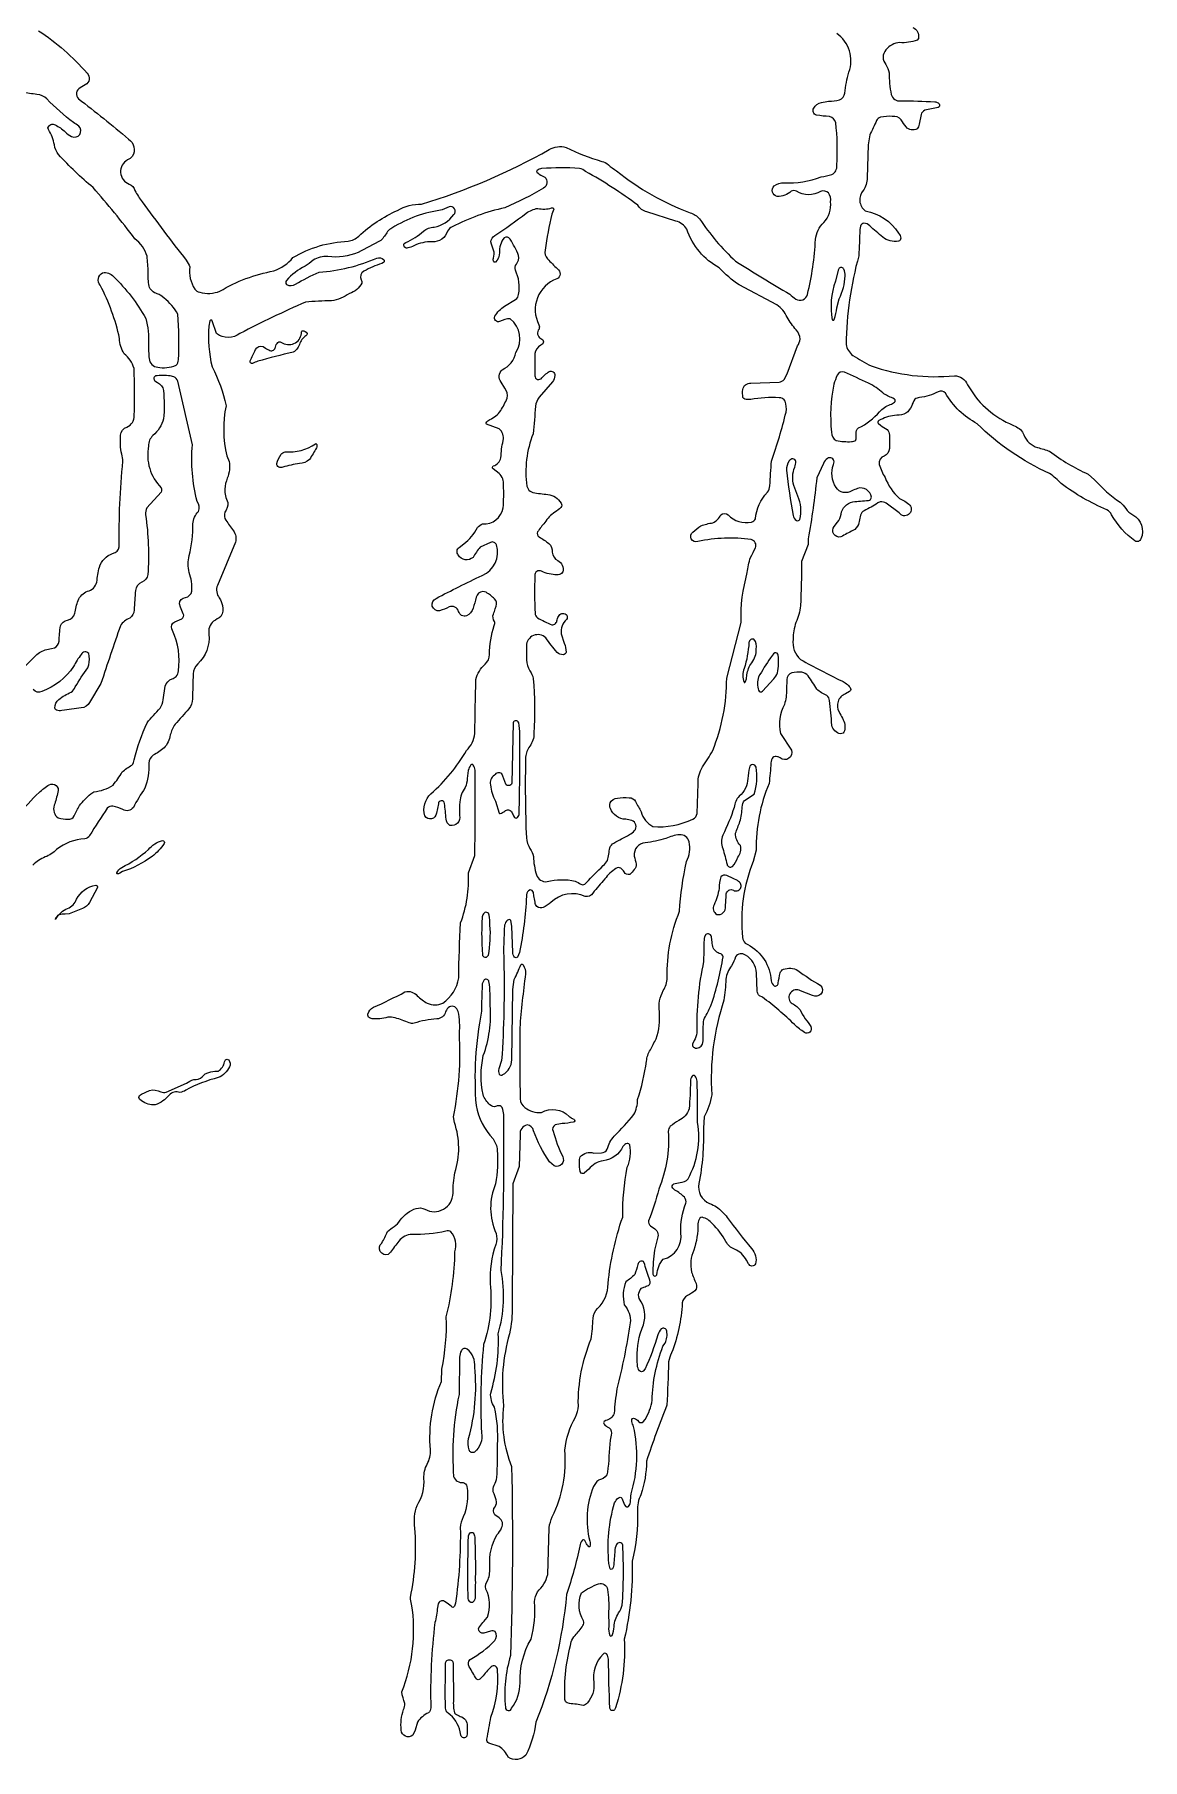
# Model space of a CAD drawing. Header units: metres. Extents: x 3.24 to 8.76, y 2.93 to 9.07.
# Drawn here: x 6.891 to 8.761, y 2.952 to 5.863 of the extents above; entities that cross this region are included whole.
import ezdxf

# ---------------------------------------------------------------- set-up
doc = ezdxf.new("R2010")
doc.units = ezdxf.units.M

msp = doc.modelspace()

# ---------------------------------------------------------------- linework, layer by layer
at = {"layer": 'Layer 1', "color": 0}
for points in [[(8.37321, 5.87517, -0.3874), (8.38273, 5.85672), (8.38065, 5.85377, -0.1103), (8.35128, 5.84953, 0.2253), (8.32809, 5.83712, 0.3904), (8.32797, 5.81267, -0.0898), (8.33331, 5.79868, 0.0453), (8.33691, 5.76215, 0.3883), (8.35296, 5.7513, -0.0102), (8.41031, 5.74975, -0.1827), (8.41764, 5.74626, -0.5713), (8.41602, 5.7403, -0.022), (8.40468, 5.73778, 0.0471), (8.39377, 5.73538, 0.206), (8.38719, 5.7281), (8.38391, 5.71164, -0.1472), (8.38062, 5.70411, -0.3491), (8.36215, 5.70719, -0.0211), (8.35383, 5.71894, 0.2656), (8.33877, 5.72506, 0.0757), (8.31896, 5.72359, 0.2284), (8.31203, 5.71803, -0.014), (8.30072, 5.69371), (8.29826, 5.6768), (8.29645, 5.6215, -0.1484), (8.28966, 5.59968, 0.4436), (8.29311, 5.56569, -0.2096), (8.34943, 5.52784, -0.1415), (8.35305, 5.51933, -0.3439), (8.34915, 5.51465, -0.2182), (8.3226, 5.52122, -0.017), (8.30065, 5.54047, 0.1884), (8.29082, 5.5449, 0.3297), (8.285, 5.53979), (8.28387, 5.534, -0.0105), (8.28223, 5.48981, 0.0636), (8.26076, 5.3403, 0.2013), (8.27236, 5.32172, 0.0376), (8.30317, 5.3041, 0.1096), (8.44358, 5.28739, -0.2935), (8.46581, 5.2722, 0.1603), (8.53639, 5.20659, -0.0503), (8.55492, 5.19675, -0.1048), (8.56065, 5.1875, 0.2186), (8.584, 5.16614, -0.028), (8.6043, 5.15994, 0.059), (8.66909, 5.12145), (8.67984, 5.11165, 0.051), (8.7231, 5.07375, -0.0936), (8.73275, 5.06332, 0.1438), (8.74458, 5.0527, -0.3917), (8.75829, 5.01217, -0.4844), (8.74833, 5.00852, -0.1125), (8.70898, 5.05291, 0.1426), (8.70105, 5.06117, -0.0612), (8.62398, 5.10534, 0.041), (8.60423, 5.12248, -0.0909), (8.48215, 5.20626, -0.1416), (8.42859, 5.25812, 0.3153), (8.41618, 5.26045, -0.0993), (8.3846, 5.25047, 0.1476), (8.37671, 5.24763, 0.0555), (8.37145, 5.23665, -0.345), (8.34615, 5.22083, 0.0982), (8.31932, 5.21328), (8.31575, 5.21163, 0.4668), (8.31524, 5.20661), (8.31856, 5.20378, 0.0314), (8.33014, 5.19674, -0.1687), (8.33402, 5.18717, -0.0173), (8.33392, 5.16454, -0.2905), (8.32501, 5.15188, 0.3838), (8.31685, 5.13786, 0.0657), (8.32649, 5.11568, 0.1148), (8.35085, 5.08024, -0.101), (8.36831, 5.06899, -0.4257), (8.36632, 5.05317, -0.4257), (8.35058, 5.05577), (8.32847, 5.07221, 0.1691), (8.31843, 5.07438), (8.3146, 5.07263, -0.0287), (8.29124, 5.05967, 0.1693), (8.28511, 5.05225), (8.28144, 5.03651, -0.2065), (8.2724, 5.02625, 0.0089), (8.25197, 5.01552, -0.3252), (8.24002, 5.02012, -0.3252), (8.2407, 5.0329), (8.24642, 5.04024, 0.1646), (8.2522, 5.05371, -0.3091), (8.2721, 5.07462, -0.0152), (8.29839, 5.07682, 0.385), (8.30353, 5.08263, 0.4445), (8.28002, 5.09731, -0.031), (8.27043, 5.09335, -0.424), (8.2439, 5.09878, -0.2409), (8.23958, 5.1376), (8.24038, 5.14223, 0.5748), (8.22953, 5.14793, 0.1387), (8.22245, 5.13932), (8.21127, 5.11523, -0.0196), (8.19677, 5.01236), (8.19671, 5.00281), (8.18569, 4.97371, -0.0058), (8.18403, 4.89907, -0.065), (8.17613, 4.87082, 0.0868), (8.17136, 4.84271, 0.2574), (8.18408, 4.80848, 0.0144), (8.25361, 4.77232, -0.1086), (8.2676, 4.76121, -0.4514), (8.26671, 4.75478), (8.25972, 4.75057, 0.4631), (8.2488, 4.72016, -0.0193), (8.25465, 4.7094, -0.2048), (8.25806, 4.68797, -0.3476), (8.25144, 4.68322, -0.3314), (8.23677, 4.69779, 0.0082), (8.23302, 4.73936, 0.1976), (8.22819, 4.74764, -0.0861), (8.2113, 4.75853, 0.0292), (8.19653, 4.78103, 0.1553), (8.18633, 4.78689, 0.0657), (8.16905, 4.78601, 0.3154), (8.16097, 4.77457), (8.15997, 4.758, -0.094), (8.15672, 4.73277, 0.1752), (8.14978, 4.68382), (8.16839, 4.65573, -0.3448), (8.16417, 4.64175, -0.3448), (8.14957, 4.64249, 0.0702), (8.14499, 4.6445, 0.2708), (8.1373, 4.64341, 0.1764), (8.13385, 4.63397, -0.0248), (8.13065, 4.59945, 0.1022), (8.1089, 4.48657), (8.10411, 4.46773, 0.1256), (8.08612, 4.3394, 0.1771), (8.09042, 4.32988), (8.09478, 4.32751, -0.2666), (8.13414, 4.26628, 0.1692), (8.13921, 4.2577, 0.5237), (8.14614, 4.26232, -0.023), (8.14958, 4.27951, -0.2347), (8.1549, 4.2858, -0.2082), (8.17935, 4.28399, 0.0395), (8.21728, 4.25896, -0.404), (8.21796, 4.24368, -0.292), (8.20416, 4.24136), (8.18402, 4.24934, 0.3741), (8.16708, 4.24616, 0.3741), (8.16788, 4.22895, -0.0929), (8.18284, 4.21803, 0.0577), (8.19184, 4.20207, -0.0488), (8.20098, 4.18899, -0.3597), (8.19982, 4.1798, -0.3598), (8.19057, 4.17922, -0.0468), (8.17375, 4.19232, 0.0388), (8.11945, 4.23867), (8.11471, 4.24125, -0.2054), (8.11062, 4.24892), (8.10947, 4.2793, 0.2668), (8.09077, 4.30966, 0.4358), (8.0742, 4.30704, -0.0552), (8.0673, 4.29185, 0.1142), (8.05759, 4.2689, -0.0466), (8.05439, 4.23355, 0.0934), (8.03389, 4.07406, -0.0918), (8.02125, 4.03662), (8.02014, 4.01792, -0.0521), (8.0124, 3.92435, 0.3619), (8.03048, 3.89043, -0.0342), (8.04187, 3.88506, -0.0686), (8.06009, 3.86695, 0.0107), (8.10103, 3.8144, -0.2637), (8.10802, 3.78867, -0.2909), (8.10191, 3.78498, -0.2911), (8.09597, 3.78895), (8.09248, 3.79465, 0.186), (8.07254, 3.81347, -0.2109), (8.05806, 3.82617, 0.0854), (8.03484, 3.85657, 0.1795), (8.01772, 3.86721, 0.2944), (8.01394, 3.86552, 0.1176), (8.01069, 3.85637, -0.0838), (8.00362, 3.81186, 0.1652), (8.00005, 3.77481, 0.024), (8.0076, 3.7555, -0.2923), (8.00573, 3.74305, -0.03), (7.9933, 3.73546, 0.246), (7.98431, 3.72275, -0.0786), (7.96635, 3.63832, 0.0895), (7.96116, 3.62339, -0.01), (7.95806, 3.55015, 0.0153), (7.92384, 3.45558, -0.0792), (7.9145, 3.39914, 0.1348), (7.90872, 3.37127, -0.0715), (7.89958, 3.28694, -0.068), (7.88633, 3.15555, -0.0902), (7.87171, 3.03976), (7.86976, 3.03593, -0.2781), (7.86501, 3.03515, -0.2781), (7.8621, 3.03899, -0.0097), (7.85984, 3.12176, 0.1381), (7.85656, 3.13045, 0.4586), (7.85064, 3.13002, 0.2333), (7.83479, 3.0821, -0.2246), (7.8241, 3.04809, -0.1983), (7.8173, 3.04352, 0.0316), (7.79396, 3.04672), (7.79003, 3.04774, -0.2512), (7.78624, 3.05343, -0.0792), (7.79702, 3.1506, -0.1435), (7.80327, 3.16162, 0.0377), (7.81657, 3.17826, 0.2199), (7.81755, 3.18618, -0.2375), (7.8141, 3.23341, -0.0611), (7.84307, 3.24892, -0.4342), (7.85815, 3.23937, -0.0484), (7.86002, 3.20232), (7.86009, 3.17672, 0.1153), (7.86205, 3.16162, 0.2841), (7.8639, 3.16047, 0.2841), (7.86576, 3.16162, 0.0803), (7.8693, 3.1764, -0.1314), (7.87683, 3.19952, 0.1022), (7.88301, 3.21266, 0.0288), (7.88391, 3.31419, 0.3018), (7.879, 3.31825, 0.3017), (7.87335, 3.3153, 0.1358), (7.87022, 3.30336), (7.8687, 3.28322, -0.1336), (7.86639, 3.27411, -0.2748), (7.86448, 3.27298, -0.2742), (7.86257, 3.27411), (7.86054, 3.28329, -0.1), (7.87012, 3.3853, -0.1284), (7.87662, 3.39377, -0.449), (7.88247, 3.39303), (7.887, 3.38227), (7.8888, 3.37939, 0.378), (7.89364, 3.37943, 0.1799), (7.89673, 3.38643, 0.0172), (7.89781, 3.40033, 0.1316), (7.90215, 3.51433, -0.0851), (7.89929, 3.52242), (7.89909, 3.52623, -0.3943), (7.90201, 3.52832, -0.1748), (7.90845, 3.52498), (7.91104, 3.52191, 0.3386), (7.91846, 3.52223), (7.9218, 3.52622, 0.0909), (7.93352, 3.55854, -0.0901), (7.95173, 3.64952), (7.95518, 3.65507, 0.1797), (7.95802, 3.67515, 0.5579), (7.94891, 3.67882, 0.1037), (7.94281, 3.6687, -0.0416), (7.92141, 3.61144), (7.91843, 3.60777, -0.3905), (7.91207, 3.60805, -0.1685), (7.9087, 3.6175, -0.0965), (7.91345, 3.67086), (7.91641, 3.68021, 0.2438), (7.91505, 3.72472, -0.4119), (7.91541, 3.74747), (7.91958, 3.74907, -0.0333), (7.92706, 3.75226, 0.3828), (7.92973, 3.761, -0.0287), (7.92084, 3.78763), (7.91874, 3.79249, 0.5227), (7.90939, 3.78757, -0.0387), (7.90398, 3.77047, -0.052), (7.88916, 3.75851, 0.1558), (7.88641, 3.71928, -0.2063), (7.89661, 3.68918, -0.0231), (7.87381, 3.5777, 0.0125), (7.86921, 3.53642, -0.2843), (7.85523, 3.52437), (7.85233, 3.5228, 0.4076), (7.85242, 3.51793, 0.0986), (7.85761, 3.51392, -0.3281), (7.86476, 3.50272, -0.028), (7.86234, 3.49128, -0.0112), (7.85825, 3.4371, -0.2878), (7.8465, 3.42499, 0.0655), (7.84001, 3.42155), (7.83432, 3.4129, 0.1598), (7.82811, 3.32093, -0.1593), (7.82826, 3.31179, -0.5471), (7.82664, 3.31141, -0.0829), (7.82159, 3.31827), (7.82004, 3.32177, 0.4823), (7.81518, 3.32193, 0.1515), (7.81125, 3.31239, -0.0317), (7.78885, 3.23097, -0.0729), (7.73729, 3.01523, -0.0846), (7.72029, 2.95951, -0.3603), (7.69046, 2.95614, 0.1252), (7.67529, 2.97444), (7.65792, 2.97973, -0.2639), (7.65427, 2.98657, 0.019), (7.66116, 3.02398, 0.116), (7.67233, 3.1027, 0.3202), (7.66918, 3.10953, 0.3203), (7.6617, 3.10877, 0.0175), (7.6462, 3.09131), (7.64284, 3.08801, -0.3787), (7.63699, 3.0882, -0.0158), (7.62482, 3.10887, -0.3589), (7.62602, 3.121, 0.077), (7.66777, 3.15292, 0.3249), (7.6687, 3.16803, 0.2725), (7.66086, 3.1688), (7.6494, 3.16575, -0.2744), (7.64251, 3.16752, -0.2745), (7.64078, 3.17442), (7.64403, 3.17891, 0.0335), (7.65143, 3.18821), (7.65555, 3.19262, 0.2061), (7.65294, 3.23978, -0.2384), (7.65644, 3.25582, 0.1055), (7.65955, 3.27816, -0.1609), (7.67214, 3.3317, 0.0435), (7.67944, 3.34304, 0.3838), (7.67527, 3.36002), (7.66803, 3.36532, -0.3996), (7.66823, 3.37893, 0.2198), (7.67041, 3.39028, 0.0338), (7.66533, 3.40382, -0.1988), (7.66705, 3.41535, 0.0937), (7.67139, 3.42828, 0.018), (7.67242, 3.48357, 0.0735), (7.66725, 3.54703, -0.1655), (7.66097, 3.57059, 0.0856), (7.67364, 3.67082, 0.1216), (7.67856, 3.77736, 0.0167), (7.6829, 4.02653, 0.0717), (7.68164, 4.04924, 0.2645), (7.67714, 4.05511, 0.1814), (7.67051, 4.05465, -0.3306), (7.65974, 4.05707, -0.1279), (7.6481, 4.07438, -0.1087), (7.6485, 4.14009, 0.109), (7.65998, 4.22413, 0.0548), (7.65794, 4.26501, 0.5567), (7.64995, 4.26805, 0.1647), (7.64648, 4.25883, 0.0073), (7.64544, 4.21482, 0.0675), (7.63616, 4.05571, 0.1356), (7.66493, 3.99976, -0.1283), (7.67191, 3.98053, -0.0542), (7.66932, 3.924, 0.2104), (7.67004, 3.84005, -0.1476), (7.66946, 3.82132, 0.0989), (7.66005, 3.75544, -0.1062), (7.649, 3.6526, 0.0364), (7.64535, 3.5035, -0.2683), (7.63379, 3.471, -0.5004), (7.62448, 3.47468, -0.0995), (7.62365, 3.49389, 0.0926), (7.63406, 3.61425, 0.2543), (7.62127, 3.6447, 0.44), (7.61142, 3.64242, 0.1285), (7.60855, 3.63133), (7.60747, 3.56801, 0.071), (7.59834, 3.43, 0.3914), (7.61475, 3.41997, -0.2527), (7.62082, 3.41293, -0.1407), (7.61472, 3.36169, 0.0972), (7.60966, 3.34331, -0.039), (7.60156, 3.21587, -0.1334), (7.59872, 3.20965, -0.4098), (7.59618, 3.2094, 0.0346), (7.58774, 3.21612), (7.58295, 3.21918, 0.4946), (7.57234, 3.21481), (7.57109, 3.20901, -0.0535), (7.56687, 3.18332, 0.037), (7.55985, 3.0394, -0.1621), (7.55589, 3.03109, 0.1327), (7.53735, 3.01536), (7.5335, 3.00207), (7.52933, 2.99355, -0.2909), (7.51701, 2.99158, -0.2909), (7.51, 3.0019, -0.1106), (7.51366, 3.03649, 0.1317), (7.51588, 3.0469, -0.0396), (7.51079, 3.06626, 0.1352), (7.52753, 3.21432, -0.0853), (7.52545, 3.22568, 0.0702), (7.53306, 3.34273, -0.1242), (7.53678, 3.38116, 0.1643), (7.54836, 3.42675, -0.1337), (7.55372, 3.45078, 0.1347), (7.55925, 3.47471, -0.122), (7.57765, 3.59033), (7.57844, 3.61085, 0.0613), (7.58595, 3.69913, 0.0564), (7.60069, 3.80917, 0.2497), (7.59393, 3.84292, 0.2662), (7.58529, 3.84377, -0.0639), (7.52818, 3.83818, 0.2343), (7.50596, 3.82704, 0.0183), (7.49205, 3.80817), (7.48793, 3.80448, -0.3563), (7.47464, 3.80972, -0.3562), (7.4771, 3.82379, 0.0298), (7.48704, 3.84307, -0.0684), (7.49784, 3.85155, 0.0975), (7.5084, 3.8622, -0.1626), (7.53523, 3.88221, -0.1856), (7.54974, 3.88103, 0.5744), (7.59737, 3.90799, -0.0383), (7.60028, 3.94249, 0.1654), (7.59972, 4.02717), (7.59795, 4.03677, 0.0674), (7.60806, 4.17707, 0.0723), (7.60616, 4.21464), (7.60367, 4.21905, 0.5328), (7.58769, 4.21908, 0.0568), (7.58488, 4.21399, -0.3093), (7.57005, 4.20195, 0.0634), (7.5316, 4.19482, -0.1484), (7.52327, 4.19523, 0.0551), (7.49952, 4.20363, 0.1478), (7.48727, 4.20482, -0.1035), (7.46063, 4.20236), (7.4563, 4.20375, -0.3245), (7.45365, 4.21019, -0.2013), (7.46298, 4.22157, 0.0171), (7.51626, 4.24746, -0.3133), (7.53705, 4.24073, 0.0497), (7.55391, 4.22854, 0.2066), (7.58006, 4.22852, 0.2052), (7.60694, 4.27125, -0.0107), (7.61012, 4.36409, 0.1056), (7.62341, 4.44871), (7.63405, 4.4778, 0.0098), (7.63446, 4.62176, 0.1413), (7.63155, 4.63046, 0.4756), (7.62769, 4.63069, 0.1476), (7.62317, 4.62134), (7.62129, 4.60767, -0.1103), (7.61779, 4.59261, 0.1485), (7.60883, 4.56857, 0.0159), (7.60802, 4.54549, -0.2681), (7.605, 4.53244, -0.268), (7.5922, 4.52853, -0.2429), (7.58555, 4.53932, 0.0119), (7.58291, 4.56565, 0.3928), (7.5775, 4.57013, 0.3928), (7.57263, 4.56508), (7.56922, 4.54906, -0.3218), (7.56105, 4.53975, -0.3219), (7.54963, 4.54453, -0.2851), (7.56014, 4.58207, 0.0854), (7.62001, 4.6551, 0.1758), (7.63437, 4.68348, -0.0056), (7.63589, 4.77479, -0.1517), (7.65159, 4.8004, 0.1924), (7.65913, 4.81706, -0.085), (7.66692, 4.86571, 0.1662), (7.6674, 4.87281, -0.2487), (7.66548, 4.88512, 0.0397), (7.6687, 4.894), (7.6703, 4.89865, 0.2718), (7.66757, 4.91092, 0.0612), (7.65324, 4.9219), (7.64775, 4.92319, 0.3303), (7.63657, 4.9135, -0.0139), (7.63126, 4.89501, -0.2088), (7.62018, 4.8823, -0.4447), (7.60685, 4.88959, 0.4379), (7.59079, 4.89723, -0.0481), (7.57476, 4.89086, -0.3886), (7.56239, 4.89847, -0.3886), (7.56887, 4.91147, -0.0135), (7.64643, 4.95031, 0.3918), (7.67084, 5.00183, 0.4377), (7.6608, 5.00619), (7.64338, 4.99793, 0.0617), (7.63118, 4.98084, -0.4788), (7.60631, 4.98497, -0.4262), (7.60755, 4.99778), (7.61543, 5.00359, 0.1165), (7.63876, 5.03117, -0.1547), (7.64728, 5.0373, 0.3783), (7.68213, 5.06444, 0.0242), (7.68269, 5.10253, 0.2206), (7.67534, 5.12261), (7.66483, 5.13025, -0.4586), (7.66528, 5.13535, 0.2786), (7.67822, 5.14892, -0.0526), (7.68196, 5.17796, 0.2855), (7.67551, 5.1977), (7.65387, 5.20542, -0.4026), (7.65342, 5.20817, -0.1255), (7.65932, 5.21335, 0.1416), (7.67785, 5.22852, 0.0291), (7.68891, 5.24934, 0.2187), (7.68469, 5.26648), (7.6785, 5.27656, -0.3848), (7.68057, 5.2976, 0.2371), (7.70337, 5.3265, 0.392), (7.69402, 5.38322, 0.1632), (7.67606, 5.37862, -0.2929), (7.66915, 5.38057, -0.2927), (7.66802, 5.38765, -0.1249), (7.68431, 5.40469), (7.70308, 5.41614, 0.2075), (7.7081, 5.42461, 0.154), (7.70265, 5.46553, -0.2307), (7.70422, 5.47581, 0.2152), (7.70804, 5.49025, 0.0417), (7.6938, 5.51788, 0.4056), (7.68349, 5.51991, 0.1836), (7.67557, 5.49509, -0.2073), (7.66891, 5.47915, -0.4599), (7.66611, 5.47977, -0.1909), (7.66545, 5.48566, 0.1364), (7.66595, 5.49929, -0.0242), (7.66134, 5.51312, -0.2804), (7.66797, 5.52376, 0.0128), (7.72103, 5.56172, -0.1186), (7.74046, 5.56982, 0.1477), (7.7637, 5.57067, -0.4907), (7.76753, 5.56838), (7.76406, 5.56004, 0.0248), (7.75305, 5.49955, 0.2892), (7.75696, 5.4847, 0.0181), (7.77343, 5.46782, -0.5677), (7.77268, 5.45071, 0.4532), (7.74224, 5.37348, -0.1762), (7.74255, 5.36611, 0.4933), (7.74549, 5.35022), (7.74886, 5.3478, -0.3337), (7.74885, 5.34125), (7.74547, 5.33875, 0.2163), (7.73552, 5.32471, 0.0218), (7.73556, 5.28932, 0.3231), (7.7382, 5.28213, 0.3231), (7.74586, 5.28236, -0.0481), (7.75974, 5.29466, -0.5733), (7.7691, 5.28767, -0.1646), (7.76499, 5.27687), (7.74295, 5.25107, 0.1191), (7.73632, 5.23591, -0.0116), (7.73265, 5.18955, 0.1305), (7.72205, 5.10118, 0.1851), (7.72752, 5.09253), (7.73228, 5.09059, 0.0325), (7.75733, 5.08703, -0.2384), (7.77964, 5.0725, -0.3327), (7.77942, 5.06527, -0.0678), (7.76927, 5.05711, 0.0936), (7.75214, 5.03967, 0.0111), (7.73992, 5.02392, 0.3761), (7.74298, 5.01529, -0.0387), (7.75896, 5.00434, -0.2229), (7.76494, 4.98948, 0.246), (7.77411, 4.97535, -0.3558), (7.78273, 4.95672), (7.78065, 4.95377, -0.1773), (7.77282, 4.95113, -0.093), (7.74671, 4.95743, 0.29), (7.73869, 4.95708, 0.2901), (7.73558, 4.94968, 0.0205), (7.73577, 4.88642, 0.2001), (7.73986, 4.87878, 0.0195), (7.76417, 4.86685, 0.4215), (7.77294, 4.87559, -0.0921), (7.77627, 4.88272, -0.5191), (7.78942, 4.88327, -0.2901), (7.78889, 4.87613, 0.2295), (7.77973, 4.85197), (7.78515, 4.8359, -0.0991), (7.78812, 4.82088, -0.3792), (7.78349, 4.81663, -0.1923), (7.77299, 4.82058, -0.0254), (7.75399, 4.84497, 0.2996), (7.73307, 4.849, 0.2997), (7.7211, 4.83137), (7.72126, 4.80792, 0.1075), (7.72716, 4.78923, -0.0878), (7.73286, 4.77626, -0.0333), (7.73399, 4.68397, -0.1657), (7.72681, 4.66212, 0.1439), (7.71986, 4.64387, 0.0158), (7.72115, 4.50762, 0.0965), (7.72726, 4.48933, -0.0897), (7.73294, 4.47635, 0.0669), (7.73841, 4.44494, 0.3681), (7.75597, 4.43375, -0.12), (7.80363, 4.43448, -0.0248), (7.813, 4.42937), (7.81619, 4.42849, 0.1925), (7.82251, 4.43206, -0.0169), (7.85088, 4.4607, 0.0941), (7.85799, 4.4692, 0.0176), (7.86198, 4.49084, -0.186), (7.86886, 4.49885, 0.0071), (7.89497, 4.51297, 0.1386), (7.90368, 4.51977, 0.5663), (7.89896, 4.5366, 0.0381), (7.889, 4.53883, -0.2929), (7.8631, 4.55716, -0.207), (7.86234, 4.56645, -0.273), (7.8747, 4.5747, -0.0371), (7.89474, 4.57534, -0.2713), (7.90557, 4.56908, 0.0114), (7.91493, 4.55128, 0.2163), (7.93455, 4.52687, 0.1411), (8.00197, 4.53933, 0.3076), (8.00913, 4.54888), (8.01089, 4.59945, -0.1534), (8.01864, 4.62734, 0.0211), (8.03565, 4.65471, 0.0975), (8.0592, 4.77727), (8.08361, 4.87093, -0.0772), (8.09408, 4.95517, -0.0603), (8.0994, 4.98079, 0.0216), (8.10761, 4.99705, 0.4703), (8.10063, 5.01091, 0.0852), (8.01044, 5.00775, -0.3766), (7.99946, 5.01195, -0.3766), (8.0022, 5.02337, -0.0717), (8.01573, 5.03411, -0.042), (8.03589, 5.03931, 0.1829), (8.04923, 5.05281, -0.3505), (8.06161, 5.05245, 0.2533), (8.10097, 5.04041, 0.2419), (8.10768, 5.04595, -0.1708), (8.12805, 5.09066, 0.1436), (8.13217, 5.10186, -0.0064), (8.13478, 5.14325, 0.0278), (8.15936, 5.22614, 0.1302), (8.15796, 5.2445, 0.2683), (8.14784, 5.25032, 0.0522), (8.09972, 5.24752, -0.1082), (8.08986, 5.24773, -0.2635), (8.08674, 5.25065, -0.076), (8.08625, 5.26427, -0.3956), (8.10015, 5.27459), (8.14788, 5.27659, 0.1705), (8.15616, 5.2809), (8.16114, 5.29052), (8.17876, 5.33759, 0.1016), (8.18306, 5.3493, 0.1939), (8.17639, 5.36462, -0.0391), (8.1612, 5.38601, 0.1448), (8.14394, 5.40709), (8.08025, 5.44061, -0.0544), (8.0468, 5.46927, -0.188), (7.992, 5.53472, 0.1841), (7.97343, 5.5484), (7.92448, 5.56406, -0.2031), (7.90902, 5.57543, 0.0323), (7.8212, 5.63192, 0.1261), (7.81062, 5.63721, 0.0327), (7.74696, 5.63703, 0.1539), (7.73902, 5.63354, 0.4228), (7.73893, 5.63091, 0.0876), (7.74767, 5.62451), (7.75214, 5.62267, -0.4964), (7.75028, 5.60368, -0.0311), (7.68485, 5.57091, 0.0663), (7.59616, 5.53849, 0.1851), (7.5882, 5.53151, -0.3568), (7.56197, 5.51348, 0.1143), (7.5311, 5.50676, -0.0941), (7.5212, 5.50308, -0.3084), (7.51551, 5.50452, -0.3083), (7.51477, 5.51034), (7.51761, 5.51222, 0.0823), (7.54758, 5.53129, -0.1558), (7.56556, 5.53833, 0.2006), (7.59853, 5.55924, 0.3628), (7.60005, 5.5691, 0.3627), (7.59062, 5.57235), (7.57914, 5.56708, 0.11), (7.49436, 5.53656, 0.1191), (7.48696, 5.53054, -0.0394), (7.47572, 5.51556, 0.0088), (7.43733, 5.49549, -0.1256), (7.38617, 5.48831, 0.1623), (7.3611, 5.48221, -0.0269), (7.3476, 5.47222, 0.1062), (7.31627, 5.44811, 0.3994), (7.31636, 5.44143, 0.2794), (7.3317, 5.4417, -0.0371), (7.3712, 5.46211, 0.0839), (7.4688, 5.48577, -0.3028), (7.48016, 5.48344, -0.4236), (7.48013, 5.47867), (7.47724, 5.47692, 0.0501), (7.44689, 5.46374, 0.3978), (7.44253, 5.44939, -0.0921), (7.44354, 5.44382, -0.2059), (7.42241, 5.42603, -0.1201), (7.39206, 5.41377, 0.0173), (7.34838, 5.41165, 0.0156), (7.2378, 5.35879, -0.3437), (7.19843, 5.35845), (7.19091, 5.38027, 0.274), (7.18901, 5.38138, 0.2742), (7.18712, 5.38024), (7.18542, 5.37127, 0.0763), (7.19068, 5.30216, -0.0719), (7.21431, 5.23682, 0.1103), (7.2157, 5.15211), (7.21951, 5.14271, -0.1471), (7.21634, 5.11468, 0.0645), (7.21206, 5.09605, 0.1061), (7.21726, 5.07348, -0.1959), (7.21234, 5.05705, 0.2292), (7.21407, 5.04338, 0.0212), (7.22664, 5.02587, -0.2287), (7.23021, 5.0064), (7.19973, 4.93365, 0.2628), (7.20292, 4.91254, -0.0943), (7.20803, 4.89942, -0.2261), (7.20551, 4.88128, -0.0308), (7.19324, 4.87307, 0.2724), (7.18535, 4.85121, -0.229), (7.16649, 4.80106, 0.1819), (7.15882, 4.78414, 0.0062), (7.15771, 4.74237, -0.1708), (7.15171, 4.72551, -0.0067), (7.12815, 4.69917, 0.0977), (7.12024, 4.68118, -0.1529), (7.10964, 4.65921, -0.0479), (7.09132, 4.64712, 0.2425), (7.08391, 4.63379, -0.0917), (7.07745, 4.59113, 0.0393), (7.05781, 4.55877, -0.4054), (7.03998, 4.55551, 0.0303), (7.02347, 4.56102, 0.1922), (7.01386, 4.55755, 0.0132), (6.98409, 4.51142, -0.2362), (6.97587, 4.5058, 0.1548), (6.92839, 4.48811, -0.1151), (6.90893, 4.47526, 0.1127), (6.88844, 4.46165, -0.0316)], [(6.89797, 5.86961, -0.0682), (6.97966, 5.79793, -0.5166), (6.97663, 5.7783), (6.96832, 5.77316, 0.5248), (6.9651, 5.7548, -0.0141), (7.04965, 5.68667, -0.4116), (7.05592, 5.65755, -0.0915), (7.04787, 5.65144, 0.2947), (7.03619, 5.63019, 0.2947), (7.05076, 5.61079, -0.2364), (7.06044, 5.5998, 0.0206), (7.07262, 5.58067, 0.0082), (7.14694, 5.48235, -0.1092), (7.15296, 5.47099, 0.1768), (7.16153, 5.4335, 0.1991), (7.16979, 5.42816, 0.158), (7.20404, 5.43007, -0.0884), (7.29484, 5.46437, 0.1463), (7.32718, 5.48672, -0.1252), (7.42018, 5.51434, 0.161), (7.43816, 5.52306, -0.0803), (7.50384, 5.56642, -0.1407), (7.5444, 5.57699, 0.0551), (7.75983, 5.66905, -0.2126), (7.78813, 5.67267, 0.0426), (7.84836, 5.64913, -0.1509), (7.85955, 5.64346, 0.047), (7.8734, 5.6331, 0.0793), (7.99758, 5.56216, -0.1706), (8.01322, 5.55227, 0.0569), (8.07437, 5.48059, 0.0099), (8.16576, 5.4251, 0.0649), (8.17606, 5.41677, 0.5352), (8.1956, 5.42467, 0.0456), (8.2092, 5.51732, -0.1851), (8.22301, 5.54583, 0.2174), (8.23471, 5.58103, 0.2043), (8.23094, 5.59577, 0.2721), (8.21764, 5.59847, -0.2855), (8.17709, 5.59881, 0.1912), (8.16796, 5.59892, -0.2173), (8.14452, 5.5901, -0.2856), (8.13644, 5.59724, -0.2856), (8.13927, 5.60763, -0.1911), (8.15612, 5.61294, 0.1068), (8.21848, 5.62291, 0.0215), (8.23684, 5.62694, 0.3142), (8.245, 5.64244, 0.0427), (8.2434, 5.7144, 0.2894), (8.23303, 5.72481, -0.0206), (8.21059, 5.72699, -0.4529), (8.20608, 5.73864, -0.235), (8.21926, 5.7485, -0.0277), (8.23133, 5.75044, 0.0501), (8.24978, 5.75293, 0.2779), (8.25841, 5.76443, -0.044), (8.26562, 5.79948, 0.3358), (8.24491, 5.86514, -0.3797)], [(6.86729, 4.789, -0.023), (6.89918, 4.82047, -0.0946), (6.91985, 4.82694), (6.92475, 4.82816, 0.2719), (6.93238, 4.83928, -0.0227), (6.93486, 4.86515, -0.2772), (6.94683, 4.87508, 0.3225), (6.95915, 4.88646, -0.0511), (6.9645, 4.9082, -0.1999), (6.98025, 4.92363, 0.2829), (6.99609, 4.9392, -0.0161), (7.00047, 4.96451, -0.2339), (7.02286, 4.98753, 0.3329), (7.03407, 4.9989, -0.0295), (7.04025, 5.14322, 0.0694), (7.03812, 5.15483, -0.0635), (7.03613, 5.18709, -0.3036), (7.04687, 5.20075, 0.3241), (7.05934, 5.21995, 0.02), (7.05893, 5.29976, 0.1526), (7.04247, 5.32451, -0.1419), (7.03452, 5.35046, 0.0667), (7.00193, 5.44003, -0.47), (7.00582, 5.46099, -0.2789), (7.02424, 5.45496, -0.0714), (7.07865, 5.38417, -0.0872), (7.08322, 5.34038, 0.0188), (7.08438, 5.3162, 0.3579), (7.09888, 5.30174, 0.1384), (7.12986, 5.30501, 0.1865), (7.13393, 5.31443, 0.0371), (7.13282, 5.39104, 0.1084), (7.10954, 5.41858), (7.10445, 5.42254, 0.0499), (7.09802, 5.42572, -0.2681), (7.08447, 5.43865, -0.058), (7.083, 5.46227, 0.0131), (7.08099, 5.48897, 0.1571), (7.06042, 5.51867, 0.0166), (6.98992, 5.60492, -0.0316), (6.93151, 5.66057, -0.122), (6.92453, 5.67695, 0.0932), (6.91467, 5.70266), (6.91372, 5.70581, -0.4908), (6.92586, 5.71055, -0.0819), (6.94271, 5.69906, 0.0676), (6.9537, 5.69114, 0.3712), (6.96728, 5.6946, 0.3712), (6.96587, 5.70855, 0.0261), (6.95685, 5.71451, -0.0425), (6.9118, 5.75462, 0.1794), (6.8951, 5.76214, -0.0148), (6.87026, 5.76557, -0.5055)], [(6.83458, 4.50102, -0.0749), (6.89879, 4.58417, -0.049), (6.91568, 4.5972, -0.3015), (6.92735, 4.59576, -0.3016), (6.93057, 4.58445, -0.009), (6.92444, 4.56249, 0.3536), (6.93112, 4.54112, 0.0808), (6.94769, 4.53916, 0.3041), (6.95816, 4.54451, -0.0373), (6.96687, 4.56219, -0.044), (6.9861, 4.58201), (6.99138, 4.5854, 0.1199), (7.02364, 4.59642, 0.0278), (7.03903, 4.61873, -0.0668), (7.0553, 4.63, 0.1421), (7.05924, 4.63945, -0.0443), (7.08093, 4.70175, -0.0102), (7.10295, 4.72652, 0.1405), (7.10833, 4.74072), (7.1117, 4.76336, -0.2572), (7.12327, 4.77587, 0.0971), (7.13005, 4.77993, 0.1701), (7.13398, 4.78943, 0.1449), (7.1238, 4.85719, -0.2857), (7.12456, 4.86978, -0.0675), (7.13954, 4.87716, 0.3904), (7.14211, 4.88576, -0.0177), (7.13745, 4.89695), (7.13574, 4.90263, -0.3956), (7.1456, 4.91324, 0.3117), (7.15665, 4.92391, 0.1009), (7.15202, 4.9554, -0.113), (7.15212, 4.98375, 0.059), (7.15846, 5.03759, -0.1782), (7.16761, 5.05827, 0.2632), (7.16529, 5.07534, -0.081), (7.15747, 5.171), (7.13289, 5.27802, 0.2288), (7.12612, 5.28542), (7.1202, 5.28707, 0.073), (7.09497, 5.28705, 0.2847), (7.0924, 5.28224, 0.2846), (7.09556, 5.27779), (7.09837, 5.27612, -0.2546), (7.1086, 5.26241, -0.0433), (7.10897, 5.21448, -0.1442), (7.09079, 5.18661, 0.2062), (7.08357, 5.1689, 0.2504), (7.10484, 5.09842, -0.2218), (7.10466, 5.09117), (7.08048, 5.06428, 0.1273), (7.07854, 5.05286, -0.0517), (7.08239, 4.9518, -0.2705), (7.07225, 4.93889, 0.2609), (7.06146, 4.92484, 0.0098), (7.05915, 4.89218, -0.2534), (7.05163, 4.87841, 0.1529), (7.03605, 4.86547, 0.0055), (7.00322, 4.76831), (6.98399, 4.73609, -0.267), (6.97002, 4.72683, 0.0197), (6.93738, 4.72223, -0.1349), (6.9282, 4.72296, -0.3), (6.92556, 4.72652, -0.2462), (6.93211, 4.7411, -0.0811), (6.95274, 4.75326, 0.1319), (6.95984, 4.76218, -0.0343), (6.98099, 4.79457, 0.1219), (6.98353, 4.81426), (6.98248, 4.81839, 0.5615), (6.96968, 4.81704, 0.0493), (6.95687, 4.79662, -0.1576), (6.9035, 4.75435, -0.353), (6.8888, 4.75772)]]:
    msp.add_lwpolyline(points, format="xyb", dxfattribs=at)
for points in [[(8.24895, 5.4173, 0.1088), (8.25923, 5.45585, 0.0987), (8.25708, 5.46695, 0.5332), (8.24926, 5.46894), (8.24733, 5.46579), (8.24275, 5.44698, 0.1303), (8.23733, 5.38171, 0.2887), (8.23928, 5.38094, 0.2883), (8.24081, 5.38236, 0.0567), (8.24518, 5.40213), (8.24895, 5.4173)], [(7.32756, 5.32722, 0.0125), (7.26789, 5.31171, 0.0969), (7.25883, 5.30801, -0.2948), (7.25559, 5.30899, -0.295), (7.25515, 5.31235, -0.0271), (7.26388, 5.33142, -0.3885), (7.27693, 5.33672), (7.28082, 5.33372, -0.0288), (7.28823, 5.32974, 0.4765), (7.29751, 5.33582, -0.1266), (7.30169, 5.34329, -0.2788), (7.30567, 5.34437), (7.31005, 5.34249, 0.5748), (7.34167, 5.36166, -0.3712), (7.34296, 5.36314, -0.3169), (7.35119, 5.3588, -0.3447), (7.3507, 5.35613, 0.1353), (7.3389, 5.34247, -0.2107), (7.32756, 5.32722)], [(8.23997, 5.27307, 0.0725), (8.23594, 5.19187, 0.2643), (8.24416, 5.17793, 0.0565), (8.2697, 5.17614, 0.1837), (8.27699, 5.17892, 0.1644), (8.27764, 5.18057, 0.0315), (8.2776, 5.18954, -0.281), (8.28176, 5.19921, 0.0935), (8.31737, 5.22656, -0.1247), (8.33527, 5.23868, 0.0886), (8.34264, 5.24295, 0.4153), (8.34263, 5.24783), (8.33977, 5.24968, -0.071), (8.32262, 5.25846, 0.078), (8.29865, 5.27467, 0.0068), (8.25783, 5.2935, 0.409), (8.24592, 5.28808, 0.0349), (8.23997, 5.27307)], [(7.31419, 5.15919, 0.1856), (7.3651, 5.17273, -0.4247), (7.36745, 5.17136, -0.1764), (7.36683, 5.16566, -0.0372), (7.35495, 5.14617, -0.2097), (7.33821, 5.1392, 0.0311), (7.30991, 5.13313, -0.5526), (7.29985, 5.13902, -0.0868), (7.30725, 5.15477, -0.1623), (7.31419, 5.15919)], [(8.18268, 5.04497, 0.1659), (8.17935, 5.08427), (8.17264, 5.10197, -0.1629), (8.17401, 5.13318, 0.1087), (8.17608, 5.14284, 0.311), (8.17077, 5.14708, 0.3111), (8.16491, 5.14364, 0.1834), (8.16032, 5.12783, 0.0209), (8.1715, 5.05171, 0.2071), (8.17699, 5.04336, 0.4647), (8.18268, 5.04497)], [(8.08855, 4.77035, 0.5469), (8.09021, 4.77023, 0.1143), (8.0927, 4.77594), (8.0934, 4.7825, -0.1316), (8.10165, 4.80318, 0.1828), (8.1092, 4.82619, 0.2535), (8.10516, 4.84263, 0.2301), (8.09997, 4.84241, 0.2125), (8.09674, 4.83694, -0.0637), (8.0886, 4.79323, 0.1917), (8.08855, 4.77035)], [(8.11287, 4.77913, 0.1621), (8.1132, 4.75652, 0.5119), (8.11948, 4.755), (8.13858, 4.77607, 0.1318), (8.14492, 4.78596, 0.0899), (8.14616, 4.81563, 0.5101), (8.14024, 4.81981, 0.103), (8.13328, 4.81122, 0.0197), (8.11287, 4.77913)], [(7.66898, 4.56965), (7.67523, 4.54918, 0.3677), (7.6771, 4.54848, 0.0753), (7.68464, 4.55263, -0.4751), (7.69631, 4.55136, -0.0273), (7.69945, 4.54472), (7.70126, 4.54187, 0.3838), (7.70606, 4.5419, 0.1783), (7.70908, 4.54893, 0.0081), (7.70996, 4.68239, 0.0723), (7.70817, 4.70183, 0.3331), (7.70358, 4.70527, 0.3331), (7.699, 4.70183), (7.69647, 4.59978, -0.3073), (7.69183, 4.59563, -0.3072), (7.68626, 4.59841, 0.0166), (7.67979, 4.61578, 0.4569), (7.66714, 4.61317, 0.3003), (7.6605, 4.59677, 0.0913), (7.66898, 4.56965)], [(8.07196, 4.55897, -0.032), (8.05266, 4.51195, 0.1972), (8.05261, 4.48943, -0.0177), (8.05986, 4.46284, 0.5647), (8.06888, 4.4592, 0.0847), (8.07799, 4.47493, 0.249), (8.08255, 4.49454, -0.2195), (8.07436, 4.51529, -0.0154), (8.08162, 4.53491, 0.0336), (8.08564, 4.55959, -0.1378), (8.08928, 4.57074), (8.10548, 4.5814, 0.1287), (8.10889, 4.62678, 0.3566), (8.10307, 4.63122, 0.3565), (8.09757, 4.62639, 0.0119), (8.0947, 4.60782, -0.212), (8.08057, 4.57782, 0.1766), (8.07196, 4.55897)], [(7.69618, 3.4466, -0.0136), (7.6944, 3.12765, 0.0987), (7.68578, 3.04007, 0.3752), (7.69052, 3.0349, 0.3753), (7.69628, 3.0389, 0.1654), (7.7106, 3.08164, -0.1429), (7.72897, 3.15524, 0.0821), (7.73505, 3.21853, -0.1063), (7.73999, 3.23541, 0.1446), (7.75716, 3.26434), (7.75962, 3.34335, -0.0722), (7.76491, 3.36178, 0.1375), (7.78601, 3.47447, -0.0964), (7.80404, 3.53012, 0.0924), (7.80885, 3.54903, -0.1046), (7.83067, 3.66195, 0.0254), (7.83374, 3.6966, -0.1768), (7.84138, 3.71358, 0.2072), (7.85916, 3.7555, -0.06), (7.88369, 3.86741, -0.0505), (7.8915, 3.95189, 0.1573), (7.89562, 3.98932, 0.3678), (7.89121, 3.99176, 0.1975), (7.88411, 3.98698, -0.2669), (7.85062, 3.96279, 0.1781), (7.82647, 3.94859), (7.81953, 3.94219, -0.3648), (7.8139, 3.94197), (7.812, 3.9446, -0.0952), (7.81091, 3.95956, -0.0895), (7.81206, 3.96954, -0.2778), (7.83496, 3.97574), (7.84785, 3.97616, 0.2872), (7.85767, 3.98208, -0.1159), (7.86943, 4.00442, 0.028), (7.90271, 4.04045, 0.1129), (7.9089, 4.06596, 0.0424), (7.92393, 4.13059, -0.1293), (7.93049, 4.14967, -0.0244), (7.94048, 4.16831, 0.0943), (7.94575, 4.2142, -0.1623), (7.95215, 4.2498, 0.1439), (7.95899, 4.27153, -0.1067), (7.97976, 4.38358, -0.0441), (7.99161, 4.46749, 0.1694), (7.99573, 4.50082, 0.3749), (7.97956, 4.51286, 0.0834), (7.95637, 4.50642, -0.0486), (7.92187, 4.49938, 0.4106), (7.90296, 4.47692, -0.0271), (7.90672, 4.46323, -0.1851), (7.90312, 4.45395, -0.064), (7.89585, 4.44596, -0.3863), (7.88602, 4.45003, 0.0571), (7.88066, 4.45647, 0.2787), (7.87235, 4.45594, 0.0881), (7.85356, 4.43816, 0.0103), (7.83336, 4.41448, -0.3148), (7.82025, 4.4085, 0.3123), (7.76257, 4.39845, -0.0718), (7.7497, 4.39011, -0.2191), (7.73905, 4.39148, -0.1545), (7.73578, 4.39911, 0.019), (7.73388, 4.40964), (7.73297, 4.41533, 0.3473), (7.72768, 4.41977), (7.72465, 4.41837, 0.1713), (7.72134, 4.40897, -0.0389), (7.70943, 4.31432), (7.70631, 4.30638, -0.461), (7.70117, 4.30638, -0.1629), (7.69816, 4.31432), (7.69686, 4.35879), (7.69493, 4.36793, 0.4664), (7.68939, 4.36866, 0.181), (7.68446, 4.36013, 0.027), (7.68306, 4.29919, -0.0236), (7.67933, 4.13194), (7.67487, 4.11772, 0.1858), (7.67524, 4.10876, 0.4245), (7.68161, 4.10807, 0.2581), (7.69663, 4.13281), (7.69822, 4.2518), (7.70069, 4.26872, 0.0239), (7.71174, 4.29347, -0.5688), (7.71592, 4.29308, -0.1473), (7.7196, 4.27792, 0.0114), (7.70998, 4.1867, 0.0057), (7.71074, 4.06719, 0.2436), (7.71876, 4.05276, 0.2112), (7.74644, 4.04414, -0.3371), (7.7934, 4.03756, 0.0404), (7.79874, 4.03376, 0.1135), (7.80098, 4.03304, -0.3552), (7.80279, 4.03018, -0.355), (7.80036, 4.02783, -0.0344), (7.78153, 4.0253, 0.044), (7.76995, 4.02316, 0.4127), (7.76629, 4.0126, 0.0474), (7.78242, 3.96984, -0.3068), (7.78075, 3.95703, -0.3068), (7.76824, 3.95383), (7.76043, 3.96109, -0.0676), (7.7334, 4.01318, 0.312), (7.72246, 4.0231, 0.3978), (7.71057, 4.00655), (7.70901, 3.95282), (7.6982, 3.92373), (7.69728, 3.71792, -0.0605), (7.69266, 3.67074, 0.098), (7.68258, 3.54919, 0.1256), (7.69618, 3.4466)], [(7.08331, 4.48801, -0.173), (7.10694, 4.50283, -0.2943), (7.10988, 4.50128, -0.2944), (7.10968, 4.49795, -0.0907), (7.08937, 4.47627, -0.0857), (7.03952, 4.45051), (7.03491, 4.44772, -0.2157), (7.03085, 4.44664, -0.4914), (7.02981, 4.44857, -0.1057), (7.03815, 4.4575, 0.0662), (7.08331, 4.48801)], [(6.94965, 4.3792), (6.94286, 4.37896, 0.0471), (6.93283, 4.37778, 0.1602), (6.9302, 4.37626, 0.0434), (6.92624, 4.36969), (6.927, 4.37237, -0.1291), (6.94694, 4.38841, 0.191), (6.9621, 4.40391, -0.2448), (6.9943, 4.42759, -0.5659), (6.99729, 4.42358), (6.9838, 4.39875, -0.1935), (6.97185, 4.38811), (6.94965, 4.3792)], [(8.04238, 4.37828, 0.527), (8.05722, 4.39222), (8.05815, 4.40923, -0.4177), (8.06673, 4.42027), (8.07057, 4.41912, 0.4148), (8.08237, 4.42217, 0.4148), (8.0793, 4.43397, 0.0917), (8.07023, 4.43896), (8.05938, 4.44387, 0.3789), (8.04949, 4.44186, 0.0561), (8.04633, 4.42227, -0.0819), (8.0379, 4.39443, 0.3871), (8.04238, 4.37828)], [(7.65705, 4.3096, 0.0667), (7.65973, 4.36034, 0.0334), (7.65855, 4.37731, 0.3148), (7.65433, 4.38187, 0.3147), (7.64859, 4.37947, 0.1157), (7.64633, 4.37215, 0.024), (7.64629, 4.32042), (7.64734, 4.3091, 0.298), (7.65236, 4.30618, 0.2979), (7.65705, 4.3096)], [(8.02034, 4.29912, 0.0596), (8.00874, 4.17831, -0.0895), (8.00437, 4.16548), (8.0014, 4.15914, 0.3627), (8.0049, 4.15353, 0.4322), (8.01822, 4.15946, 0.0924), (8.01953, 4.17049, -0.0207), (8.02003, 4.19362, -0.1587), (8.0235, 4.20625, 0.0301), (8.03301, 4.22558, 0.0455), (8.0532, 4.30703, 0.2589), (8.04916, 4.3118, -0.2839), (8.03585, 4.32411, 0.0187), (8.0339, 4.33464), (8.03333, 4.34098, 0.2744), (8.02972, 4.3453, 0.2746), (8.02419, 4.3442), (8.02203, 4.34049, 0.0781), (8.02081, 4.31715), (8.02034, 4.29912)], [(7.20114, 4.10289, 0.0662), (7.14634, 4.08172, -0.1143), (7.13647, 4.07792, 0.305), (7.11812, 4.07325, -0.129), (7.09485, 4.05687, -0.1847), (7.07179, 4.06394), (7.06836, 4.06639, -0.3515), (7.0683, 4.07269), (7.07174, 4.07515), (7.08516, 4.08147, -0.1808), (7.10396, 4.07874, 0.1445), (7.1133, 4.07834), (7.1473, 4.09379, -0.0643), (7.15964, 4.09971), (7.16357, 4.09956, 0.1983), (7.17686, 4.10701, -0.1301), (7.18199, 4.11058, -0.0593), (7.19518, 4.11369), (7.20139, 4.114, 0.2234), (7.21162, 4.12945), (7.21348, 4.13276, -0.4453), (7.21874, 4.13275, -0.2878), (7.22009, 4.12123, -0.1809), (7.20114, 4.10289)], [(8.00997, 4.02732, 0.011), (8.00931, 4.09676, 0.1438), (8.00604, 4.10545, 0.5044), (8.00094, 4.10545, 0.138), (7.99803, 4.09676, -0.0209), (7.99583, 4.05048, -0.2049), (7.97845, 4.03036, 0.0271), (7.96405, 4.021, 0.155), (7.9606, 4.01222, -0.1138), (7.94469, 3.91491, -0.0251), (7.92743, 3.86117, 0.3371), (7.93066, 3.85304), (7.93791, 3.84767), (7.9414, 3.84431, -0.1931), (7.94318, 3.83447), (7.93713, 3.81158, 0.0287), (7.93464, 3.7711, 0.3464), (7.93771, 3.76813, 0.3465), (7.94132, 3.77042, -0.1644), (7.95218, 3.79662, 0.3852), (7.98187, 3.84102, -0.1076), (7.99016, 3.89087, 0.2612), (7.98781, 3.90108, 0.0535), (7.97195, 3.91324), (7.96839, 3.91623, -0.532), (7.96991, 3.92358, -0.0267), (7.98045, 3.92615, 0.2631), (7.994, 3.93232, 0.1718), (8.00997, 4.02732)], [(7.62279, 3.22635, -0.0103), (7.62332, 3.32757, -0.1772), (7.62637, 3.33456, -0.391), (7.6311, 3.33456, -0.1784), (7.63415, 3.32757, -0.0119), (7.63497, 3.25882, -0.0081), (7.63474, 3.22635, -0.1701), (7.63155, 3.21819, -0.4063), (7.62591, 3.21819, -0.1713), (7.62279, 3.22635)], [(7.59827, 3.05314, 0.0986), (7.60001, 3.03087, 0.1608), (7.6015, 3.02914, 0.0395), (7.60962, 3.0251, -0.3478), (7.62133, 3.00902, -0.0588), (7.62045, 2.99185, -0.3287), (7.61502, 2.98896, -0.3287), (7.61065, 2.99329), (7.60918, 2.99917, 0.1961), (7.58889, 3.03051, -0.1688), (7.5846, 3.0389, -0.011), (7.58488, 3.11219, -0.5013), (7.59122, 3.1207, -0.5014), (7.59758, 3.11219), (7.59827, 3.05314)]]:
    msp.add_lwpolyline(points, format="xyb", close=True, dxfattribs=at)

doc.saveas('drawing.dxf')
